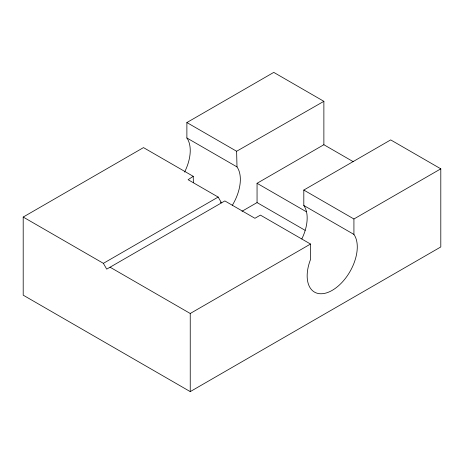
<?xml version="1.0" encoding="UTF-8"?>
<svg xmlns="http://www.w3.org/2000/svg" width="464" height="464" viewBox="0 0 464 464"><rect width="100%" height="100%" fill="white"/><g stroke="black" fill="none" stroke-linecap="round" stroke-linejoin="round"><path stroke-width="0.7" d="M301.832 238.937A35.432 20.457 -60 0 0 303.81 205.488L303.81 190.06L390.688 139.902L440.8 168.832L440.8 246.947L190.24 391.61L23.2 295.168L23.2 217.053L143.486 147.604L193.221 176.32L188.1 179.713L218.167 197.072L221.508 202.861L220.394 202.217M184.591 172.074A35.432 20.457 -60 0 0 186.882 137.982L186.882 122.548L273.76 72.39L323.872 101.326L323.872 144.722L257.056 183.297L257.056 202.588L305.138 230.347M23.2 217.053L103.379 263.343L218.167 197.072M242.011 211.271L257.056 202.588M110.061 267.2L190.24 313.49L310.526 244.047L310.526 259.475A35.432 20.457 -60 0 0 332.224 290.348A35.432 20.457 -60 0 0 353.922 234.419L353.922 218.991L440.8 168.832M186.882 122.548L236.623 151.264L323.872 101.326M323.872 144.722L353.22 161.669M303.81 190.06L353.922 218.991M186.882 137.982L236.994 166.912A35.432 20.457 -60 0 1 232.29 205.355M303.81 205.488L353.922 234.419M257.056 183.297L306.385 211.781M310.526 244.047L260.414 215.11L254.916 218.289L224.849 200.929L106.72 269.132L103.379 263.343M236.623 151.264L236.994 166.912M193.221 176.32L193.378 182.723M190.24 313.49L190.24 391.61"/></g></svg>
